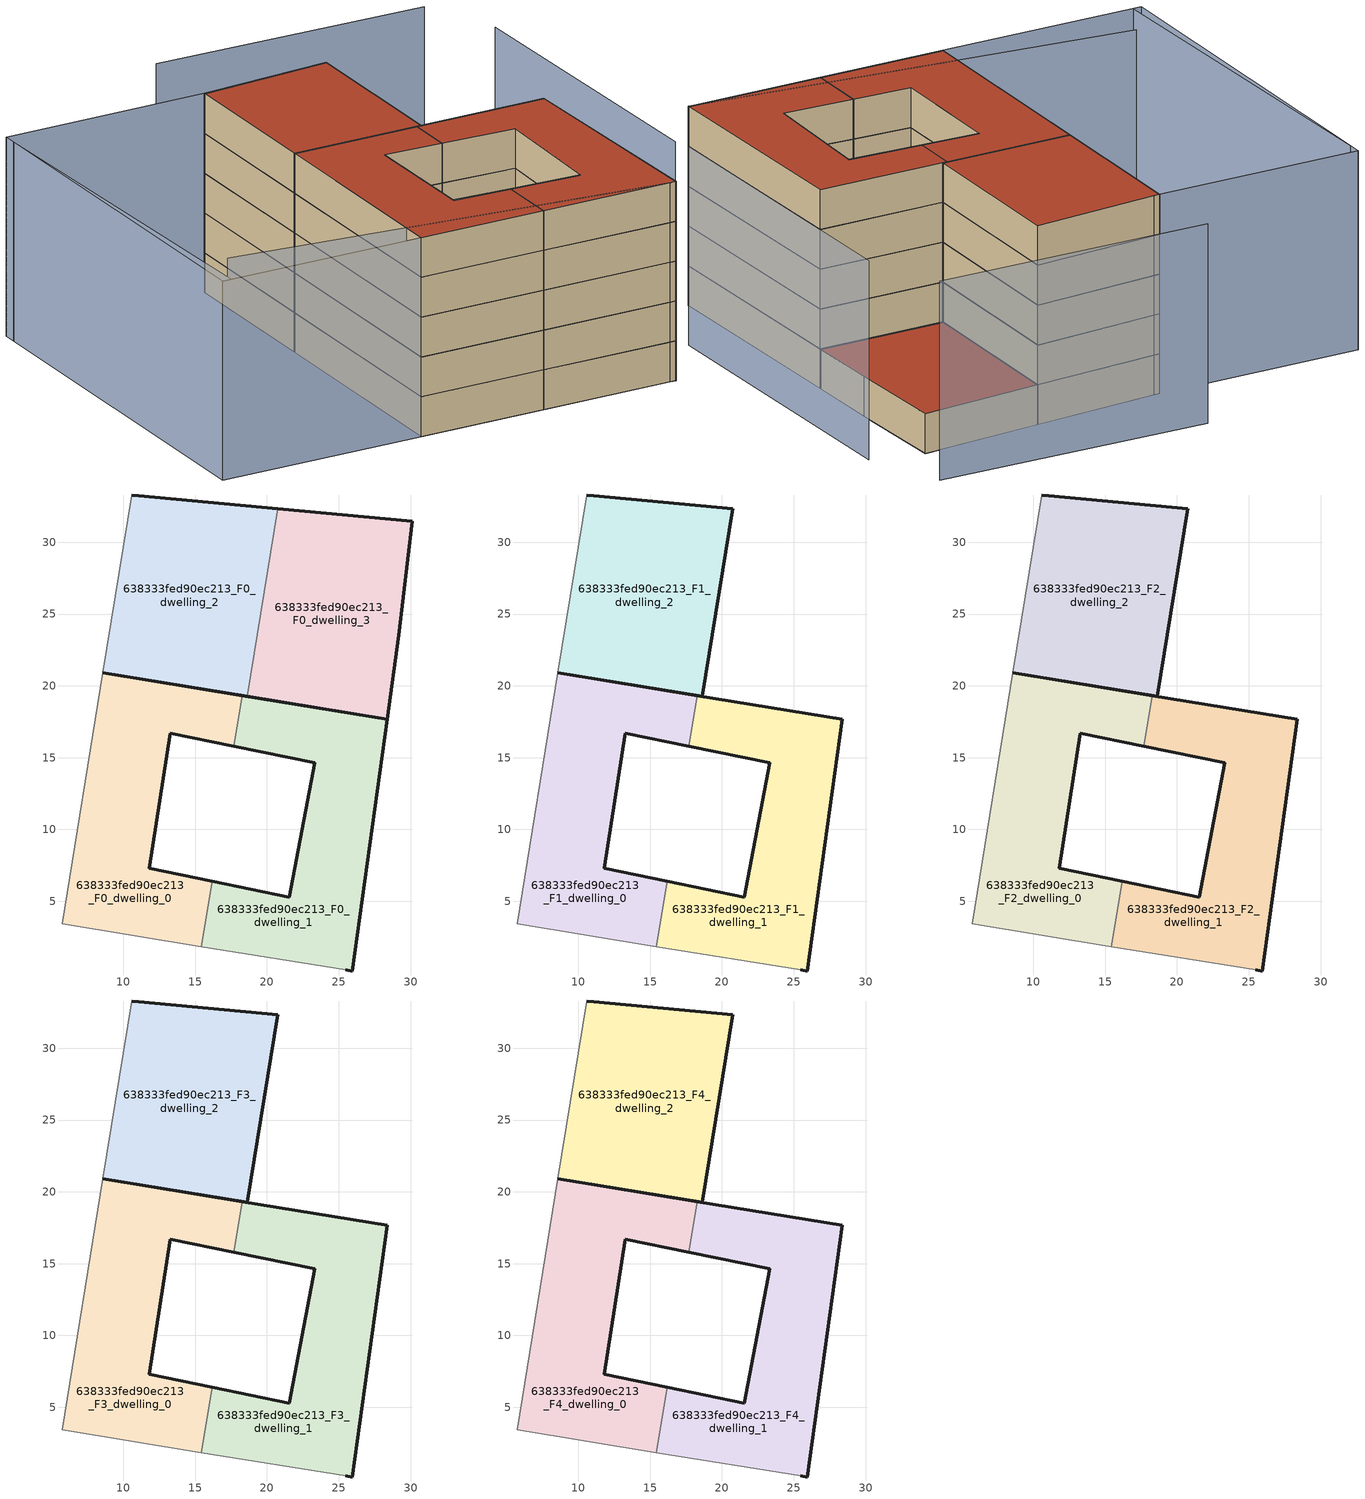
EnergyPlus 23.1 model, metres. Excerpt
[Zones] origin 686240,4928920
638333fed90ec213_F0_dwelling_0
 floor ground (EU_floor_Construction): 15.44,1.85 16.18,6.41 11.79,7.32 13.26,16.71 17.7,15.8 18.27,19.32 8.57,20.9 5.73,3.43 z0
 wall outside (EU_wall_Construction): 17.7,15.8 13.26,16.71 11.79,7.32 16.18,6.41 / 8.57,20.9 18.27,19.32 z0:3
 wall to 638333fed90ec213_F0_dwelling_1 (EU_wall_Construction): 18.27,19.32 17.7,15.8 / 16.18,6.41 15.44,1.85 z0:3
 wall adiabatic (EU_wall_Construction): 15.44,1.85 5.73,3.43 8.57,20.9 z0:3
638333fed90ec213_F0_dwelling_1
 floor ground (EU_floor_Construction): 25.93,0.15 28.37,17.69 18.27,19.32 17.7,15.8 23.33,14.66 21.55,5.3 16.18,6.41 15.44,1.85 25.47,0.22 z0
 wall outside (EU_wall_Construction): 16.18,6.41 21.55,5.3 23.33,14.66 17.7,15.8 / 18.27,19.32 28.37,17.69 25.93,0.15 25.47,0.22 z0:3
 wall adiabatic (EU_wall_Construction): 25.47,0.22 15.44,1.85 z0:3
638333fed90ec213_F0_dwelling_2
 floor ground (EU_floor_Construction): 18.62,19.27 20.74,32.33 11.08,33.24 10.59,33.29 8.57,20.9 z0
 wall outside (EU_wall_Construction): 10.59,33.29 11.08,33.24 20.74,32.33 / 18.62,19.27 8.57,20.9 z0:3
 wall adiabatic (EU_wall_Construction): 8.57,20.9 10.59,33.29 z0:3
 wall to 638333fed90ec213_F0_dwelling_3 (EU_wall_Construction): 20.74,32.33 18.62,19.27 z0:3
638333fed90ec213_F0_dwelling_3
 floor ground (EU_floor_Construction): 28.37,17.69 29.18,23.54 30.13,31.46 20.74,32.33 18.62,19.27 z0
 wall outside (EU_wall_Construction): 20.74,32.33 30.13,31.46 29.18,23.54 28.37,17.69 18.62,19.27 z0:3
 roof outside (EU_roof_Construction): 30.13,31.46 29.18,23.54 28.37,17.69 18.62,19.27 20.74,32.33 z3
638333fed90ec213_F1_dwelling_0
 floor to 638333fed90ec213_F0_dwelling_0 (EU_floor_Construction): 15.44,1.85 16.18,6.41 11.79,7.32 13.26,16.71 17.7,15.8 18.27,19.32 8.57,20.9 5.73,3.43 z3
 wall outside (EU_wall_Construction): 17.7,15.8 13.26,16.71 11.79,7.32 16.18,6.41 / 8.57,20.9 18.27,19.32 z3:6
 wall to 638333fed90ec213_F1_dwelling_1 (EU_wall_Construction): 18.27,19.32 17.7,15.8 / 16.18,6.41 15.44,1.85 z3:6
 wall adiabatic (EU_wall_Construction): 15.44,1.85 5.73,3.43 8.57,20.9 z3:6
638333fed90ec213_F1_dwelling_1
 floor to 638333fed90ec213_F0_dwelling_1 (EU_floor_Construction): 25.93,0.15 28.37,17.69 18.27,19.32 17.7,15.8 23.33,14.66 21.55,5.3 16.18,6.41 15.44,1.85 25.47,0.22 z3
 wall outside (EU_wall_Construction): 16.18,6.41 21.55,5.3 23.33,14.66 17.7,15.8 / 18.27,19.32 28.37,17.69 25.93,0.15 25.47,0.22 z3:6
 wall adiabatic (EU_wall_Construction): 25.47,0.22 15.44,1.85 z3:6
638333fed90ec213_F1_dwelling_2
 floor to 638333fed90ec213_F0_dwelling_2 (EU_floor_Construction): 18.62,19.27 20.74,32.33 11.08,33.24 10.59,33.29 8.57,20.9 z3
 wall outside (EU_wall_Construction): 10.59,33.29 11.08,33.24 20.74,32.33 18.62,19.27 8.57,20.9 z3:6
 wall adiabatic (EU_wall_Construction): 8.57,20.9 10.59,33.29 z3:6
638333fed90ec213_F2_dwelling_0
 floor to 638333fed90ec213_F1_dwelling_0 (EU_floor_Construction): 15.44,1.85 16.18,6.41 11.79,7.32 13.26,16.71 17.7,15.8 18.27,19.32 8.57,20.9 5.73,3.43 z6
 wall outside (EU_wall_Construction): 17.7,15.8 13.26,16.71 11.79,7.32 16.18,6.41 / 8.57,20.9 18.27,19.32 z6:9
 wall to 638333fed90ec213_F2_dwelling_1 (EU_wall_Construction): 18.27,19.32 17.7,15.8 / 16.18,6.41 15.44,1.85 z6:9
 wall adiabatic (EU_wall_Construction): 15.44,1.85 5.73,3.43 8.57,20.9 z6:9
638333fed90ec213_F2_dwelling_1
 floor to 638333fed90ec213_F1_dwelling_1 (EU_floor_Construction): 25.93,0.15 28.37,17.69 18.27,19.32 17.7,15.8 23.33,14.66 21.55,5.3 16.18,6.41 15.44,1.85 25.47,0.22 z6
 wall outside (EU_wall_Construction): 16.18,6.41 21.55,5.3 23.33,14.66 17.7,15.8 / 18.27,19.32 28.37,17.69 25.93,0.15 25.47,0.22 z6:9
 wall adiabatic (EU_wall_Construction): 25.47,0.22 15.44,1.85 z6:9
638333fed90ec213_F2_dwelling_2
 floor to 638333fed90ec213_F1_dwelling_2 (EU_floor_Construction): 18.62,19.27 20.74,32.33 11.08,33.24 10.59,33.29 8.57,20.9 z6
 wall outside (EU_wall_Construction): 10.59,33.29 11.08,33.24 20.74,32.33 18.62,19.27 8.57,20.9 z6:9
 wall adiabatic (EU_wall_Construction): 8.57,20.9 10.59,33.29 z6:9
638333fed90ec213_F3_dwelling_0
 floor to 638333fed90ec213_F2_dwelling_0 (EU_floor_Construction): 15.44,1.85 16.18,6.41 11.79,7.32 13.26,16.71 17.7,15.8 18.27,19.32 8.57,20.9 5.73,3.43 z9
 wall outside (EU_wall_Construction): 17.7,15.8 13.26,16.71 11.79,7.32 16.18,6.41 / 8.57,20.9 18.27,19.32 z9:12
 wall to 638333fed90ec213_F3_dwelling_1 (EU_wall_Construction): 18.27,19.32 17.7,15.8 / 16.18,6.41 15.44,1.85 z9:12
 wall adiabatic (EU_wall_Construction): 15.44,1.85 5.73,3.43 8.57,20.9 z9:12
638333fed90ec213_F3_dwelling_1
 floor to 638333fed90ec213_F2_dwelling_1 (EU_floor_Construction): 25.93,0.15 28.37,17.69 18.27,19.32 17.7,15.8 23.33,14.66 21.55,5.3 16.18,6.41 15.44,1.85 25.47,0.22 z9
 wall outside (EU_wall_Construction): 16.18,6.41 21.55,5.3 23.33,14.66 17.7,15.8 / 18.27,19.32 28.37,17.69 25.93,0.15 25.47,0.22 z9:12
 wall adiabatic (EU_wall_Construction): 25.47,0.22 15.44,1.85 z9:12
638333fed90ec213_F3_dwelling_2
 floor to 638333fed90ec213_F2_dwelling_2 (EU_floor_Construction): 18.62,19.27 20.74,32.33 11.08,33.24 10.59,33.29 8.57,20.9 z9
 wall outside (EU_wall_Construction): 10.59,33.29 11.08,33.24 20.74,32.33 18.62,19.27 8.57,20.9 z9:12
 wall adiabatic (EU_wall_Construction): 8.57,20.9 10.59,33.29 z9:12
638333fed90ec213_F4_dwelling_0
 floor to 638333fed90ec213_F3_dwelling_0 (EU_floor_Construction): 15.44,1.85 16.18,6.41 11.79,7.32 13.26,16.71 17.7,15.8 18.27,19.32 8.57,20.9 5.73,3.43 z12
 wall outside (EU_wall_Construction): 17.7,15.8 13.26,16.71 11.79,7.32 16.18,6.41 / 8.57,20.9 18.27,19.32 z12:15
 wall to 638333fed90ec213_F4_dwelling_1 (EU_wall_Construction): 18.27,19.32 17.7,15.8 / 16.18,6.41 15.44,1.85 z12:15
 wall adiabatic (EU_wall_Construction): 15.44,1.85 5.73,3.43 8.57,20.9 z12:15
 roof outside (EU_roof_Construction): 18.27,19.32 17.7,15.8 13.26,16.71 11.79,7.32 16.18,6.41 15.44,1.85 5.73,3.43 8.57,20.9 z15
638333fed90ec213_F4_dwelling_1
 floor to 638333fed90ec213_F3_dwelling_1 (EU_floor_Construction): 25.93,0.15 28.37,17.69 18.27,19.32 17.7,15.8 23.33,14.66 21.55,5.3 16.18,6.41 15.44,1.85 25.47,0.22 z12
 wall outside (EU_wall_Construction): 16.18,6.41 21.55,5.3 23.33,14.66 17.7,15.8 / 18.27,19.32 28.37,17.69 25.93,0.15 25.47,0.22 z12:15
 wall adiabatic (EU_wall_Construction): 25.47,0.22 15.44,1.85 z12:15
 roof outside (EU_roof_Construction): 28.37,17.69 25.93,0.15 25.47,0.22 15.44,1.85 16.18,6.41 21.55,5.3 23.33,14.66 17.7,15.8 18.27,19.32 z15
638333fed90ec213_F4_dwelling_2
 floor to 638333fed90ec213_F3_dwelling_2 (EU_floor_Construction): 18.62,19.27 20.74,32.33 11.08,33.24 10.59,33.29 8.57,20.9 z12
 wall outside (EU_wall_Construction): 10.59,33.29 11.08,33.24 20.74,32.33 18.62,19.27 8.57,20.9 z12:15
 wall adiabatic (EU_wall_Construction): 8.57,20.9 10.59,33.29 z12:15
 roof outside (EU_roof_Construction): 20.74,32.33 18.62,19.27 8.57,20.9 10.59,33.29 11.08,33.24 z15
shading: -5.3,34.77 -9.3,6.01 / -7.05,9.04 25.47,0.22 / 30.44,5.77 33.9,29.81 / 32.43,35.86 11.38,39.56 / 5.74,3.43 -9.98,5.98 / -9.98,5.98 -5.12,35.84 / -5.12,35.84 10.59,33.29 / 10.59,33.29 5.74,3.43 z0:15
[Building]
EU S2 Campaign: North Axis=0; Terrain=City; Solar Distribution=FullExterior
[Site:Location]
Bologna: Latitude=44.5; Longitude=11.25; Time Zone=1; Elevation=37
[SizingPeriod:WeatherFileDays]
AnnualSizingPeriod: Begin Month=1; Begin Day of Month=1; End Month=12; End Day of Month=31; Day of Week for Start Day=Monday; Use Weather File Daylight Saving Period=No; Use Weather File Rain and Snow Indicators=No
[MATERIAL]
EU_InternalMass_Material: Roughness=MediumRough; Thickness=0.1; Conductivity=1; Density=1800; Specific Heat=900; Thermal Absorptance=0.9; Solar Absorptance=0.7; Visible Absorptance=0.7
[MATERIAL:NOMASS] Roughness=MediumRough; Thermal Absorptance=0.9; Solar Absorptance=0.7; Visible Absorptance=0.7
Name | Thermal Resistance
EU_wall_NoMass | 0.905828
EU_roof_NoMass | 0.37593
EU_floor_NoMass | 0.67114
[CONSTRUCTION]
EU_wall_Construction: EU_wall_NoMass
EU_roof_Construction: EU_roof_NoMass
EU_floor_Construction: EU_floor_NoMass
EU_InternalMass_Construction: EU_InternalMass_Material
[ZONE] Type=1; Multiplier=1; Ceiling Height=autocalculate; Floor Area=autocalculate; Part of Total Floor Area=Yes
Name | Volume
638333fed90ec213_F0_dwelling_0; 638333fed90ec213_F1_dwelling_0; 638333fed90ec213_F2_dwelling_0; 638333fed90ec213_F3_dwelling_0; 638333fed90ec213_F4_dwelling_0 | 393.617
638333fed90ec213_F0_dwelling_1; 638333fed90ec213_F1_dwelling_1; 638333fed90ec213_F2_dwelling_1; 638333fed90ec213_F3_dwelling_1; 638333fed90ec213_F4_dwelling_1 | 393.597
638333fed90ec213_F0_dwelling_2; 638333fed90ec213_F1_dwelling_2; 638333fed90ec213_F2_dwelling_2; 638333fed90ec213_F3_dwelling_2; 638333fed90ec213_F4_dwelling_2 | 393.596
638333fed90ec213_F0_dwelling_3 | 393.572
[INTERNALMASS] Construction=EU_InternalMass_Construction
Name | Zone or ZoneList | Surface Area
638333fed90ec213_F0_dwelling_0_EU_InternalMass | 638333fed90ec213_F0_dwelling_0 | 131.206
638333fed90ec213_F0_dwelling_1_EU_InternalMass | 638333fed90ec213_F0_dwelling_1 | 131.2
638333fed90ec213_F0_dwelling_2_EU_InternalMass | 638333fed90ec213_F0_dwelling_2 | 131.198
638333fed90ec213_F0_dwelling_3_EU_InternalMass | 638333fed90ec213_F0_dwelling_3 | 131.191
638333fed90ec213_F1_dwelling_0_EU_InternalMass | 638333fed90ec213_F1_dwelling_0 | 174.934
638333fed90ec213_F1_dwelling_1_EU_InternalMass | 638333fed90ec213_F1_dwelling_1 | 174.933
638333fed90ec213_F1_dwelling_2_EU_InternalMass | 638333fed90ec213_F1_dwelling_2 | 174.941
638333fed90ec213_F2_dwelling_0_EU_InternalMass | 638333fed90ec213_F2_dwelling_0 | 174.934
638333fed90ec213_F2_dwelling_1_EU_InternalMass | 638333fed90ec213_F2_dwelling_1 | 174.933
638333fed90ec213_F2_dwelling_2_EU_InternalMass | 638333fed90ec213_F2_dwelling_2 | 174.941
638333fed90ec213_F3_dwelling_0_EU_InternalMass | 638333fed90ec213_F3_dwelling_0 | 174.934
638333fed90ec213_F3_dwelling_1_EU_InternalMass | 638333fed90ec213_F3_dwelling_1 | 174.933
638333fed90ec213_F3_dwelling_2_EU_InternalMass | 638333fed90ec213_F3_dwelling_2 | 174.941
638333fed90ec213_F4_dwelling_0_EU_InternalMass | 638333fed90ec213_F4_dwelling_0 | 174.934
638333fed90ec213_F4_dwelling_1_EU_InternalMass | 638333fed90ec213_F4_dwelling_1 | 174.933
638333fed90ec213_F4_dwelling_2_EU_InternalMass | 638333fed90ec213_F4_dwelling_2 | 174.941
[OTHEREQUIPMENT] Fuel Type=Electricity; Design Level Calculation Method=Watts/Area; Power per Zone Floor Area=1; Fraction Latent=0; Fraction Radiant=0; Fraction Lost=0; Carbon Dioxide Generation Rate=0; EndUse Subcategory=EU_Step8_InternalGains
Name | Zone or ZoneList or Space or SpaceList | Schedule
EU_Step8_InternalGain_638333fed90ec213_F0_dwelling_0_f000 | 638333fed90ec213_F0_dwelling_0 | EU_Step8_GainSchedule_638333fed90ec213_F0_dwelling_0_f000
EU_Step8_InternalGain_638333fed90ec213_F0_dwelling_1_f000 | 638333fed90ec213_F0_dwelling_1 | EU_Step8_GainSchedule_638333fed90ec213_F0_dwelling_1_f000
EU_Step8_InternalGain_638333fed90ec213_F0_dwelling_2_f000 | 638333fed90ec213_F0_dwelling_2 | EU_Step8_GainSchedule_638333fed90ec213_F0_dwelling_2_f000
EU_Step8_InternalGain_638333fed90ec213_F0_dwelling_3_f000 | 638333fed90ec213_F0_dwelling_3 | EU_Step8_GainSchedule_638333fed90ec213_F0_dwelling_3_f000
EU_Step8_InternalGain_638333fed90ec213_F1_dwelling_0_f000 | 638333fed90ec213_F1_dwelling_0 | EU_Step8_GainSchedule_638333fed90ec213_F1_dwelling_0_f000
EU_Step8_InternalGain_638333fed90ec213_F1_dwelling_1_f000 | 638333fed90ec213_F1_dwelling_1 | EU_Step8_GainSchedule_638333fed90ec213_F1_dwelling_1_f000
EU_Step8_InternalGain_638333fed90ec213_F1_dwelling_2_f000 | 638333fed90ec213_F1_dwelling_2 | EU_Step8_GainSchedule_638333fed90ec213_F1_dwelling_2_f000
EU_Step8_InternalGain_638333fed90ec213_F2_dwelling_0_f000 | 638333fed90ec213_F2_dwelling_0 | EU_Step8_GainSchedule_638333fed90ec213_F2_dwelling_0_f000
EU_Step8_InternalGain_638333fed90ec213_F2_dwelling_1_f000 | 638333fed90ec213_F2_dwelling_1 | EU_Step8_GainSchedule_638333fed90ec213_F2_dwelling_1_f000
EU_Step8_InternalGain_638333fed90ec213_F2_dwelling_2_f000 | 638333fed90ec213_F2_dwelling_2 | EU_Step8_GainSchedule_638333fed90ec213_F2_dwelling_2_f000
EU_Step8_InternalGain_638333fed90ec213_F3_dwelling_0_f000 | 638333fed90ec213_F3_dwelling_0 | EU_Step8_GainSchedule_638333fed90ec213_F3_dwelling_0_f000
EU_Step8_InternalGain_638333fed90ec213_F3_dwelling_1_f000 | 638333fed90ec213_F3_dwelling_1 | EU_Step8_GainSchedule_638333fed90ec213_F3_dwelling_1_f000
EU_Step8_InternalGain_638333fed90ec213_F3_dwelling_2_f000 | 638333fed90ec213_F3_dwelling_2 | EU_Step8_GainSchedule_638333fed90ec213_F3_dwelling_2_f000
EU_Step8_InternalGain_638333fed90ec213_F4_dwelling_0_f000 | 638333fed90ec213_F4_dwelling_0 | EU_Step8_GainSchedule_638333fed90ec213_F4_dwelling_0_f000
EU_Step8_InternalGain_638333fed90ec213_F4_dwelling_1_f000 | 638333fed90ec213_F4_dwelling_1 | EU_Step8_GainSchedule_638333fed90ec213_F4_dwelling_1_f000
EU_Step8_InternalGain_638333fed90ec213_F4_dwelling_2_f000 | 638333fed90ec213_F4_dwelling_2 | EU_Step8_GainSchedule_638333fed90ec213_F4_dwelling_2_f000
[ZONEVENTILATION:DESIGNFLOWRATE] Schedule=EU_AlwaysOn; Design Flow Rate Calculation Method=AirChanges/Hour; Air Changes per Hour=0.73129; Ventilation Type=Natural; Fan Pressure Rise=0; Fan Total Efficiency=1; Constant Term Coefficient=1; Temperature Term Coefficient=0; Velocity Term Coefficient=0; Velocity Squared Term Coefficient=0; Minimum Indoor Temperature=-100; Maximum Indoor Temperature=100; Delta Temperature=-100; Minimum Outdoor Temperature=-100; Maximum Outdoor Temperature=100; Maximum Wind Speed=40
Name | Zone or ZoneList or Space or SpaceList
EU_ConstantAir_638333fed90ec213_F0_dwelling_0 | 638333fed90ec213_F0_dwelling_0
EU_ConstantAir_638333fed90ec213_F0_dwelling_1 | 638333fed90ec213_F0_dwelling_1
EU_ConstantAir_638333fed90ec213_F0_dwelling_2 | 638333fed90ec213_F0_dwelling_2
EU_ConstantAir_638333fed90ec213_F0_dwelling_3 | 638333fed90ec213_F0_dwelling_3
EU_ConstantAir_638333fed90ec213_F1_dwelling_0 | 638333fed90ec213_F1_dwelling_0
EU_ConstantAir_638333fed90ec213_F1_dwelling_1 | 638333fed90ec213_F1_dwelling_1
EU_ConstantAir_638333fed90ec213_F1_dwelling_2 | 638333fed90ec213_F1_dwelling_2
EU_ConstantAir_638333fed90ec213_F2_dwelling_0 | 638333fed90ec213_F2_dwelling_0
EU_ConstantAir_638333fed90ec213_F2_dwelling_1 | 638333fed90ec213_F2_dwelling_1
EU_ConstantAir_638333fed90ec213_F2_dwelling_2 | 638333fed90ec213_F2_dwelling_2
EU_ConstantAir_638333fed90ec213_F3_dwelling_0 | 638333fed90ec213_F3_dwelling_0
EU_ConstantAir_638333fed90ec213_F3_dwelling_1 | 638333fed90ec213_F3_dwelling_1
EU_ConstantAir_638333fed90ec213_F3_dwelling_2 | 638333fed90ec213_F3_dwelling_2
EU_ConstantAir_638333fed90ec213_F4_dwelling_0 | 638333fed90ec213_F4_dwelling_0
EU_ConstantAir_638333fed90ec213_F4_dwelling_1 | 638333fed90ec213_F4_dwelling_1
EU_ConstantAir_638333fed90ec213_F4_dwelling_2 | 638333fed90ec213_F4_dwelling_2
[HVACTEMPLATE:THERMOSTAT] Constant Heating Setpoint=20; Constant Cooling Setpoint=50
EU_HeatOnly_638333fed90ec213_F0_dwelling_0; EU_HeatOnly_638333fed90ec213_F0_dwelling_1; EU_HeatOnly_638333fed90ec213_F0_dwelling_2; EU_HeatOnly_638333fed90ec213_F0_dwelling_3; EU_HeatOnly_638333fed90ec213_F1_dwelling_0; EU_HeatOnly_638333fed90ec213_F1_dwelling_1; EU_HeatOnly_638333fed90ec213_F1_dwelling_2; EU_HeatOnly_638333fed90ec213_F2_dwelling_0; EU_HeatOnly_638333fed90ec213_F2_dwelling_1; EU_HeatOnly_638333fed90ec213_F2_dwelling_2; EU_HeatOnly_638333fed90ec213_F3_dwelling_0; EU_HeatOnly_638333fed90ec213_F3_dwelling_1; EU_HeatOnly_638333fed90ec213_F3_dwelling_2; EU_HeatOnly_638333fed90ec213_F4_dwelling_0; EU_HeatOnly_638333fed90ec213_F4_dwelling_1; EU_HeatOnly_638333fed90ec213_F4_dwelling_2
[HVACTEMPLATE:ZONE:IDEALLOADSAIRSYSTEM] System Availability Schedule=EU_AlwaysOn; Maximum Heating Supply Air Temperature=50; Minimum Cooling Supply Air Temperature=13; Maximum Heating Supply Air Humidity Ratio=0.0156; Minimum Cooling Supply Air Humidity Ratio=0.0077; Heating Limit=NoLimit; Cooling Limit=NoLimit; Heating Availability Schedule=EU_AlwaysOn; Cooling Availability Schedule=EU_CoolingOff; Dehumidification Control Type=ConstantSensibleHeatRatio; Cooling Sensible Heat Ratio=0.7; Dehumidification Setpoint=60; Humidification Control Type=None; Humidification Setpoint=30; Outdoor Air Method=None; Outdoor Air Flow Rate per Person=0.00944; Outdoor Air Flow Rate per Zone Floor Area=0; Outdoor Air Flow Rate per Zone=0; Demand Controlled Ventilation Type=None; Outdoor Air Economizer Type=NoEconomizer; Heat Recovery Type=None; Sensible Heat Recovery Effectiveness=0.7; Latent Heat Recovery Effectiveness=0.65
Name | Template Thermostat
638333fed90ec213_F0_dwelling_0 | EU_HeatOnly_638333fed90ec213_F0_dwelling_0
638333fed90ec213_F0_dwelling_1 | EU_HeatOnly_638333fed90ec213_F0_dwelling_1
638333fed90ec213_F0_dwelling_2 | EU_HeatOnly_638333fed90ec213_F0_dwelling_2
638333fed90ec213_F0_dwelling_3 | EU_HeatOnly_638333fed90ec213_F0_dwelling_3
638333fed90ec213_F1_dwelling_0 | EU_HeatOnly_638333fed90ec213_F1_dwelling_0
638333fed90ec213_F1_dwelling_1 | EU_HeatOnly_638333fed90ec213_F1_dwelling_1
638333fed90ec213_F1_dwelling_2 | EU_HeatOnly_638333fed90ec213_F1_dwelling_2
638333fed90ec213_F2_dwelling_0 | EU_HeatOnly_638333fed90ec213_F2_dwelling_0
638333fed90ec213_F2_dwelling_1 | EU_HeatOnly_638333fed90ec213_F2_dwelling_1
638333fed90ec213_F2_dwelling_2 | EU_HeatOnly_638333fed90ec213_F2_dwelling_2
638333fed90ec213_F3_dwelling_0 | EU_HeatOnly_638333fed90ec213_F3_dwelling_0
638333fed90ec213_F3_dwelling_1 | EU_HeatOnly_638333fed90ec213_F3_dwelling_1
638333fed90ec213_F3_dwelling_2 | EU_HeatOnly_638333fed90ec213_F3_dwelling_2
638333fed90ec213_F4_dwelling_0 | EU_HeatOnly_638333fed90ec213_F4_dwelling_0
638333fed90ec213_F4_dwelling_1 | EU_HeatOnly_638333fed90ec213_F4_dwelling_1
638333fed90ec213_F4_dwelling_2 | EU_HeatOnly_638333fed90ec213_F4_dwelling_2
[SIZING:ZONE] Zone Cooling Design Supply Air Temperature Input Method=SupplyAirTemperature; Zone Cooling Design Supply Air Temperature=13; Zone Heating Design Supply Air Temperature Input Method=SupplyAirTemperature; Zone Heating Design Supply Air Temperature=50; Zone Cooling Design Supply Air Humidity Ratio=0.008; Zone Heating Design Supply Air Humidity Ratio=0.008; Cooling Design Air Flow Method=DesignDay; Cooling Design Air Flow Rate=0; Cooling Minimum Air Flow per Zone Floor Area=0.000762; Cooling Minimum Air Flow=0; Cooling Minimum Air Flow Fraction=0.2; Heating Design Air Flow Method=DesignDay; Heating Design Air Flow Rate=0; Heating Maximum Air Flow per Zone Floor Area=0.002032; Heating Maximum Air Flow=0.141576; Heating Maximum Air Flow Fraction=0.3; Account for Dedicated Outdoor Air System=No; Dedicated Outdoor Air System Control Strategy=NeutralSupplyAir; Dedicated Outdoor Air Low Setpoint Temperature for Design=autosize; Dedicated Outdoor Air High Setpoint Temperature for Design=autosize; Zone Load Sizing Method=Sensible Load Only No Latent Load; Zone Latent Cooling Design Supply Air Humidity Ratio Input Method=HumidityRatioDifference; Zone Cooling Design Supply Air Humidity Ratio Difference=0.005; Zone Latent Heating Design Supply Air Humidity Ratio Input Method=HumidityRatioDifference; Zone Humidification Design Supply Air Humidity Ratio Difference=0.005
638333fed90ec213_F0_dwelling_0; 638333fed90ec213_F0_dwelling_1; 638333fed90ec213_F0_dwelling_2; 638333fed90ec213_F0_dwelling_3; 638333fed90ec213_F1_dwelling_0; 638333fed90ec213_F1_dwelling_1; 638333fed90ec213_F1_dwelling_2; 638333fed90ec213_F2_dwelling_0; 638333fed90ec213_F2_dwelling_1; 638333fed90ec213_F2_dwelling_2; 638333fed90ec213_F3_dwelling_0; 638333fed90ec213_F3_dwelling_1; 638333fed90ec213_F3_dwelling_2; 638333fed90ec213_F4_dwelling_0; 638333fed90ec213_F4_dwelling_1; 638333fed90ec213_F4_dwelling_2
[SCHEDULE:CONSTANT]
Name | Hourly Value
EU_AlwaysOn | 1
EU_CoolingOff | 0
[SCHEDULE:FILE] Column Number=1; Rows to Skip at Top=0; Number of Hours of Data=8760; Column Separator=Comma; Interpolate to Timestep=No; Minutes per Item=60; Adjust Schedule for Daylight Savings=Yes
Name | File
EU_Step8_GainSchedule_638333fed90ec213_F0_dwelling_0_f000 | ../../schedules/638333fed90ec213/638333fed90ec213_F0_dwelling_0_f000_gain.csv
EU_Step8_GainSchedule_638333fed90ec213_F0_dwelling_1_f000 | ../../schedules/638333fed90ec213/638333fed90ec213_F0_dwelling_1_f000_gain.csv
EU_Step8_GainSchedule_638333fed90ec213_F0_dwelling_2_f000 | ../../schedules/638333fed90ec213/638333fed90ec213_F0_dwelling_2_f000_gain.csv
EU_Step8_GainSchedule_638333fed90ec213_F0_dwelling_3_f000 | ../../schedules/638333fed90ec213/638333fed90ec213_F0_dwelling_3_f000_gain.csv
EU_Step8_GainSchedule_638333fed90ec213_F1_dwelling_0_f000 | ../../schedules/638333fed90ec213/638333fed90ec213_F1_dwelling_0_f000_gain.csv
EU_Step8_GainSchedule_638333fed90ec213_F1_dwelling_1_f000 | ../../schedules/638333fed90ec213/638333fed90ec213_F1_dwelling_1_f000_gain.csv
EU_Step8_GainSchedule_638333fed90ec213_F1_dwelling_2_f000 | ../../schedules/638333fed90ec213/638333fed90ec213_F1_dwelling_2_f000_gain.csv
EU_Step8_GainSchedule_638333fed90ec213_F2_dwelling_0_f000 | ../../schedules/638333fed90ec213/638333fed90ec213_F2_dwelling_0_f000_gain.csv
EU_Step8_GainSchedule_638333fed90ec213_F2_dwelling_1_f000 | ../../schedules/638333fed90ec213/638333fed90ec213_F2_dwelling_1_f000_gain.csv
EU_Step8_GainSchedule_638333fed90ec213_F2_dwelling_2_f000 | ../../schedules/638333fed90ec213/638333fed90ec213_F2_dwelling_2_f000_gain.csv
EU_Step8_GainSchedule_638333fed90ec213_F3_dwelling_0_f000 | ../../schedules/638333fed90ec213/638333fed90ec213_F3_dwelling_0_f000_gain.csv
EU_Step8_GainSchedule_638333fed90ec213_F3_dwelling_1_f000 | ../../schedules/638333fed90ec213/638333fed90ec213_F3_dwelling_1_f000_gain.csv
EU_Step8_GainSchedule_638333fed90ec213_F3_dwelling_2_f000 | ../../schedules/638333fed90ec213/638333fed90ec213_F3_dwelling_2_f000_gain.csv
EU_Step8_GainSchedule_638333fed90ec213_F4_dwelling_0_f000 | ../../schedules/638333fed90ec213/638333fed90ec213_F4_dwelling_0_f000_gain.csv
EU_Step8_GainSchedule_638333fed90ec213_F4_dwelling_1_f000 | ../../schedules/638333fed90ec213/638333fed90ec213_F4_dwelling_1_f000_gain.csv
EU_Step8_GainSchedule_638333fed90ec213_F4_dwelling_2_f000 | ../../schedules/638333fed90ec213/638333fed90ec213_F4_dwelling_2_f000_gain.csv
